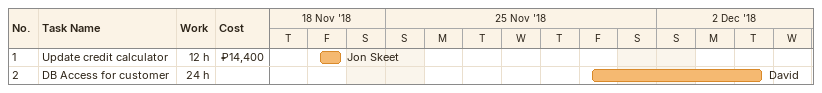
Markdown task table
| ID | Task | Start | Finish | Resources | Work (h) | Cost (₽) |
|---|---|---|---|---|---|---|
| 1 | Update credit calculator | 2018-11-23 | 2018-11-23 | Jon Skeet | 12 | 14400 |
| 2 | DB Access for customer | 2018-11-30 | 2018-12-04 | David | 24 |  |
